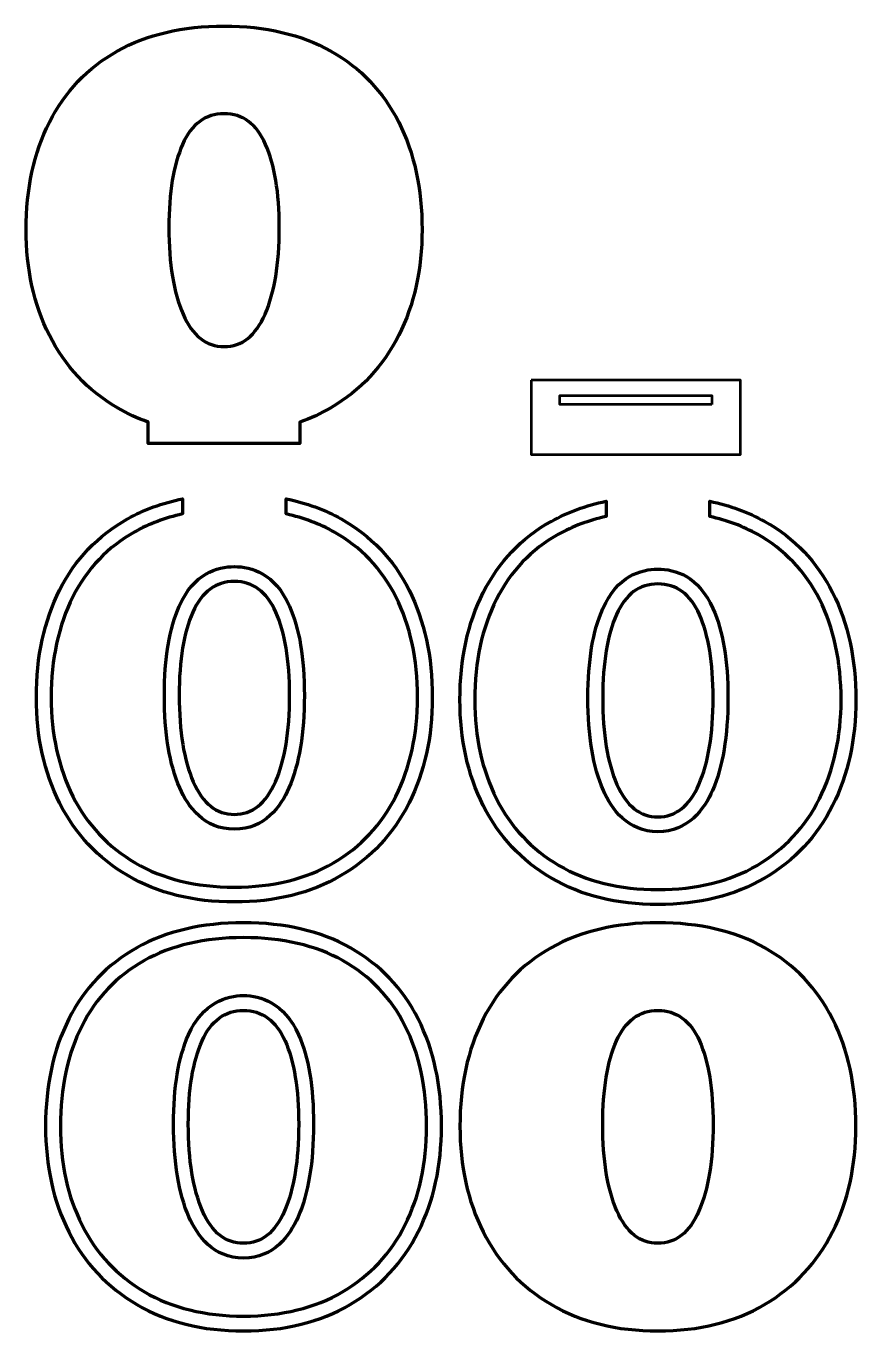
# Model space of a CAD drawing. Header units: inches. Extents: x 0.9 to 20.5, y 0.7 to 31.5.
import ezdxf

# ---------------------------------------------------------------- set-up
doc = ezdxf.new("R2010")
doc.units = ezdxf.units.IN
doc.header["$MEASUREMENT"] = 0
doc.layers.add('Layer 1', color=7, linetype='Continuous')

# ---------------------------------------------------------------- blocks, each defined once
blk = doc.blocks.new('block 2')
at = {"layer": 'Layer 1', "color": 7, "lineweight": 70, "true_color": 0xffffff}
for points, knots in [([(3.556, 1.308), (2.851, 1.723), (2.314, 2.295), (1.948, 3.024), (1.581, 3.754), (1.398, 4.585), (1.398, 5.518), (1.398, 6.482), (1.581, 7.327), (1.948, 8.053), (2.314, 8.778), (2.849, 9.338), (3.55, 9.733), (4.252, 10.128), (5.093, 10.325), (6.074, 10.325), (7.054, 10.325), (7.895, 10.128), (8.597, 9.733), (9.298, 9.338), (9.833, 8.778), (10.199, 8.053), (10.566, 7.327), (10.749, 6.482), (10.749, 5.518), (10.749, 4.585), (10.566, 3.754), (10.199, 3.024), (9.833, 2.295), (9.296, 1.723), (8.591, 1.308), (7.885, 0.894), (7.046, 0.686), (6.074, 0.686), (5.101, 0.686), (4.262, 0.894), (3.556, 1.308)], [0, 0, 0, 0, 1, 1, 1, 2, 2, 2, 3, 3, 3, 4, 4, 4, 5, 5, 5, 6, 6, 6, 7, 7, 7, 8, 8, 8, 9, 9, 9, 10, 10, 10, 11, 11, 11, 12, 12, 12, 12]), ([(6.074, 1.036), (5.169, 1.036), (4.381, 1.229), (3.734, 1.61), (3.09, 1.988), (2.595, 2.517), (2.261, 3.181), (1.92, 3.858), (1.748, 4.644), (1.748, 5.518), (1.748, 6.423), (1.92, 7.222), (2.26, 7.895), (2.593, 8.554), (3.085, 9.07), (3.722, 9.428), (4.367, 9.791), (5.158, 9.975), (6.074, 9.975), (6.989, 9.975), (7.78, 9.791), (8.425, 9.428), (9.062, 9.07), (9.554, 8.554), (9.887, 7.895), (10.227, 7.222), (10.399, 6.422), (10.399, 5.518), (10.399, 4.645), (10.227, 3.859), (9.887, 3.182), (9.552, 2.516), (9.057, 1.988), (8.414, 1.61), (7.766, 1.229), (6.979, 1.036), (6.074, 1.036)], [0, 0, 0, 0, 1, 1, 1, 2, 2, 2, 3, 3, 3, 4, 4, 4, 5, 5, 5, 6, 6, 6, 7, 7, 7, 8, 8, 8, 9, 9, 9, 10, 10, 10, 11, 11, 11, 12, 12, 12, 12]), ([(6.074, 8.606), (5.67, 8.606), (5.117, 8.445), (4.773, 7.675), (4.536, 7.143), (4.42, 6.452), (4.42, 5.566), (4.42, 4.668), (4.543, 3.932), (4.784, 3.38), (4.979, 2.936), (5.36, 2.405), (6.074, 2.405), (6.787, 2.405), (7.168, 2.935), (7.363, 3.38), (7.605, 3.933), (7.727, 4.668), (7.727, 5.566), (7.727, 6.452), (7.612, 7.143), (7.374, 7.675), (7.03, 8.445), (6.477, 8.606), (6.074, 8.606)], [0, 0, 0, 0, 1, 1, 1, 2, 2, 2, 3, 3, 3, 4, 4, 4, 5, 5, 5, 6, 6, 6, 7, 7, 7, 8, 8, 8, 8]), ([(7.042, 3.521), (7.265, 4.031), (7.377, 4.712), (7.377, 5.566), (7.377, 6.395), (7.269, 7.05), (7.054, 7.533), (6.839, 8.015), (6.512, 8.256), (6.074, 8.256), (5.635, 8.256), (5.308, 8.015), (5.093, 7.533), (4.878, 7.05), (4.77, 6.395), (4.77, 5.566), (4.77, 4.712), (4.882, 4.031), (5.105, 3.521), (5.328, 3.01), (5.651, 2.755), (6.074, 2.755), (6.496, 2.755), (6.819, 3.01), (7.042, 3.521)], [0, 0, 0, 0, 1, 1, 1, 2, 2, 2, 3, 3, 3, 4, 4, 4, 5, 5, 5, 6, 6, 6, 7, 7, 7, 8, 8, 8, 8])]:
    blk.add_open_spline(points, degree=3, knots=knots, dxfattribs=at)
blk = doc.blocks.new('block 3')
at = {"layer": 'Layer 1', "color": 7, "lineweight": 70, "true_color": 0xffffff}
for points, knots in [([(13.344, 1.308), (12.638, 1.723), (12.102, 2.295), (11.735, 3.024), (11.369, 3.754), (11.185, 4.585), (11.185, 5.518), (11.185, 6.482), (11.369, 7.327), (11.735, 8.053), (12.102, 8.778), (12.636, 9.338), (13.338, 9.733), (14.039, 10.128), (14.881, 10.325), (15.861, 10.325), (16.842, 10.325), (17.683, 10.128), (18.384, 9.733), (19.086, 9.338), (19.62, 8.778), (19.987, 8.053), (20.353, 7.327), (20.537, 6.482), (20.537, 5.518), (20.537, 4.585), (20.353, 3.754), (19.987, 3.024), (19.62, 2.295), (19.084, 1.723), (18.378, 1.308), (17.673, 0.894), (16.834, 0.686), (15.861, 0.686), (14.888, 0.686), (14.049, 0.894), (13.344, 1.308)], [0, 0, 0, 0, 1, 1, 1, 2, 2, 2, 3, 3, 3, 4, 4, 4, 5, 5, 5, 6, 6, 6, 7, 7, 7, 8, 8, 8, 9, 9, 9, 10, 10, 10, 11, 11, 11, 12, 12, 12, 12]), ([(16.83, 3.521), (17.053, 4.031), (17.165, 4.712), (17.165, 5.566), (17.165, 6.395), (17.057, 7.05), (16.842, 7.533), (16.626, 8.015), (16.299, 8.256), (15.861, 8.256), (15.423, 8.256), (15.096, 8.015), (14.881, 7.533), (14.665, 7.05), (14.558, 6.395), (14.558, 5.566), (14.558, 4.712), (14.669, 4.031), (14.892, 3.521), (15.116, 3.01), (15.438, 2.755), (15.861, 2.755), (16.284, 2.755), (16.606, 3.01), (16.83, 3.521)], [0, 0, 0, 0, 1, 1, 1, 2, 2, 2, 3, 3, 3, 4, 4, 4, 5, 5, 5, 6, 6, 6, 7, 7, 7, 8, 8, 8, 8])]:
    blk.add_open_spline(points, degree=3, knots=knots, dxfattribs=at)
blk = doc.blocks.new('block 4')
at = {"layer": 'Layer 1', "color": 7, "lineweight": 70, "true_color": 0xffffff}
for points, knots in [([(9.983, 18.183), (9.616, 18.908), (9.082, 19.468), (8.38, 19.863), (7.991, 20.082), (7.558, 20.24), (7.082, 20.338), (7.082, 20.338), (7.082, 19.979), (7.082, 19.979), (7.495, 19.888), (7.872, 19.747), (8.209, 19.558), (8.845, 19.2), (9.337, 18.684), (9.67, 18.025), (10.011, 17.352), (10.183, 16.552), (10.183, 15.647), (10.183, 14.774), (10.01, 13.988), (9.67, 13.311), (9.336, 12.646), (8.84, 12.117), (8.197, 11.74), (7.549, 11.359), (6.762, 11.166), (5.857, 11.166), (4.952, 11.166), (4.165, 11.359), (3.517, 11.74), (2.874, 12.118), (2.378, 12.646), (2.044, 13.311), (1.704, 13.988), (1.531, 14.774), (1.531, 15.647), (1.531, 16.552), (1.704, 17.352), (2.044, 18.025), (2.377, 18.684), (2.869, 19.2), (3.505, 19.558), (3.842, 19.747), (4.219, 19.888), (4.632, 19.979), (4.632, 19.979), (4.632, 20.338), (4.632, 20.338), (4.156, 20.24), (3.723, 20.082), (3.334, 19.863), (2.632, 19.468), (2.098, 18.908), (1.731, 18.183), (1.365, 17.457), (1.181, 16.612), (1.181, 15.647), (1.181, 14.715), (1.365, 13.883), (1.731, 13.154), (2.098, 12.425), (2.634, 11.852), (3.34, 11.438), (4.045, 11.023), (4.884, 10.816), (5.857, 10.816), (6.83, 10.816), (7.669, 11.023), (8.374, 11.438), (9.08, 11.852), (9.616, 12.425), (9.983, 13.154), (10.349, 13.883), (10.533, 14.715), (10.533, 15.647), (10.533, 16.612), (10.349, 17.457), (9.983, 18.183)], [0, 0, 0, 0, 1, 1, 1, 2, 2, 2, 3, 3, 3, 4, 4, 4, 5, 5, 5, 6, 6, 6, 7, 7, 7, 8, 8, 8, 9, 9, 9, 10, 10, 10, 11, 11, 11, 12, 12, 12, 13, 13, 13, 14, 14, 14, 15, 15, 15, 16, 16, 16, 17, 17, 17, 18, 18, 18, 19, 19, 19, 20, 20, 20, 21, 21, 21, 22, 22, 22, 23, 23, 23, 24, 24, 24, 25, 25, 25, 26, 26, 26, 26]), ([(4.204, 15.695), (4.204, 14.797), (4.326, 14.062), (4.568, 13.51), (4.762, 13.065), (5.144, 12.535), (5.857, 12.535), (6.57, 12.535), (6.952, 13.065), (7.146, 13.51), (7.388, 14.063), (7.511, 14.798), (7.511, 15.695), (7.511, 16.582), (7.395, 17.272), (7.157, 17.805), (6.814, 18.574), (6.261, 18.736), (5.857, 18.736), (5.453, 18.736), (4.9, 18.574), (4.557, 17.805), (4.319, 17.272), (4.204, 16.582), (4.204, 15.695)], [0, 0, 0, 0, 1, 1, 1, 2, 2, 2, 3, 3, 3, 4, 4, 4, 5, 5, 5, 6, 6, 6, 7, 7, 7, 8, 8, 8, 8]), ([(5.857, 18.386), (6.295, 18.386), (6.622, 18.145), (6.838, 17.662), (7.053, 17.18), (7.161, 16.524), (7.161, 15.695), (7.161, 14.842), (7.049, 14.16), (6.826, 13.65), (6.602, 13.14), (6.28, 12.885), (5.857, 12.885), (5.434, 12.885), (5.112, 13.14), (4.888, 13.65), (4.665, 14.16), (4.554, 14.842), (4.554, 15.695), (4.554, 16.524), (4.661, 17.18), (4.877, 17.662), (5.092, 18.145), (5.419, 18.386), (5.857, 18.386)], [0, 0, 0, 0, 1, 1, 1, 2, 2, 2, 3, 3, 3, 4, 4, 4, 5, 5, 5, 6, 6, 6, 7, 7, 7, 8, 8, 8, 8])]:
    blk.add_open_spline(points, degree=3, knots=knots, dxfattribs=at)
blk = doc.blocks.new('block 5')
at = {"layer": 'Layer 1', "color": 7, "lineweight": 70, "true_color": 0xffffff}
for points, knots in [([(19.987, 18.124), (19.62, 18.849), (19.086, 19.41), (18.384, 19.804), (17.995, 20.023), (17.562, 20.182), (17.086, 20.279), (17.086, 20.279), (17.086, 19.92), (17.086, 19.92), (17.499, 19.829), (17.876, 19.689), (18.213, 19.499), (18.849, 19.141), (19.341, 18.625), (19.675, 17.966), (20.015, 17.293), (20.187, 16.493), (20.187, 15.589), (20.187, 14.716), (20.014, 13.93), (19.674, 13.253), (19.34, 12.588), (18.844, 12.059), (18.201, 11.681), (17.553, 11.301), (16.766, 11.108), (15.861, 11.108), (14.956, 11.108), (14.169, 11.301), (13.521, 11.681), (12.878, 12.059), (12.382, 12.588), (12.048, 13.253), (11.708, 13.929), (11.535, 14.715), (11.535, 15.589), (11.535, 16.494), (11.708, 17.293), (12.048, 17.966), (12.381, 18.625), (12.873, 19.141), (13.509, 19.499), (13.846, 19.689), (14.223, 19.829), (14.636, 19.92), (14.636, 19.92), (14.636, 20.279), (14.636, 20.279), (14.16, 20.182), (13.727, 20.023), (13.338, 19.804), (12.636, 19.41), (12.102, 18.849), (11.735, 18.124), (11.369, 17.398), (11.185, 16.553), (11.185, 15.589), (11.185, 14.656), (11.369, 13.825), (11.735, 13.095), (12.102, 12.366), (12.638, 11.794), (13.344, 11.379), (14.049, 10.965), (14.888, 10.758), (15.861, 10.758), (16.834, 10.758), (17.673, 10.965), (18.378, 11.379), (19.084, 11.794), (19.62, 12.366), (19.987, 13.095), (20.353, 13.825), (20.537, 14.656), (20.537, 15.589), (20.537, 16.553), (20.353, 17.398), (19.987, 18.124)], [0, 0, 0, 0, 1, 1, 1, 2, 2, 2, 3, 3, 3, 4, 4, 4, 5, 5, 5, 6, 6, 6, 7, 7, 7, 8, 8, 8, 9, 9, 9, 10, 10, 10, 11, 11, 11, 12, 12, 12, 13, 13, 13, 14, 14, 14, 15, 15, 15, 16, 16, 16, 17, 17, 17, 18, 18, 18, 19, 19, 19, 20, 20, 20, 21, 21, 21, 22, 22, 22, 23, 23, 23, 24, 24, 24, 25, 25, 25, 26, 26, 26, 26]), ([(14.208, 15.637), (14.208, 14.739), (14.33, 14.004), (14.572, 13.451), (14.766, 13.007), (15.148, 12.476), (15.861, 12.476), (16.574, 12.476), (16.956, 13.007), (17.15, 13.451), (17.392, 14.004), (17.515, 14.739), (17.515, 15.637), (17.515, 16.524), (17.399, 17.214), (17.161, 17.746), (16.818, 18.516), (16.265, 18.677), (15.861, 18.677), (15.457, 18.677), (14.904, 18.516), (14.561, 17.746), (14.323, 17.214), (14.208, 16.524), (14.208, 15.637)], [0, 0, 0, 0, 1, 1, 1, 2, 2, 2, 3, 3, 3, 4, 4, 4, 5, 5, 5, 6, 6, 6, 7, 7, 7, 8, 8, 8, 8]), ([(15.861, 18.327), (16.299, 18.327), (16.626, 18.086), (16.842, 17.604), (17.057, 17.121), (17.165, 16.466), (17.165, 15.637), (17.165, 14.783), (17.053, 14.102), (16.83, 13.592), (16.606, 13.081), (16.284, 12.826), (15.861, 12.826), (15.438, 12.826), (15.116, 13.081), (14.893, 13.592), (14.669, 14.102), (14.558, 14.783), (14.558, 15.637), (14.558, 16.466), (14.665, 17.121), (14.881, 17.604), (15.096, 18.086), (15.423, 18.327), (15.861, 18.327)], [0, 0, 0, 0, 1, 1, 1, 2, 2, 2, 3, 3, 3, 4, 4, 4, 5, 5, 5, 6, 6, 6, 7, 7, 7, 8, 8, 8, 8])]:
    blk.add_open_spline(points, degree=3, knots=knots, dxfattribs=at)

msp = doc.modelspace()

# ---------------------------------------------------------------- linework, layer by layer
at = {"layer": 'Layer 1', "color": 7, "lineweight": 53, "true_color": 0xffffff}
for points in [[(12.866, 23.142), (12.866, 21.385), (17.813, 21.385), (17.813, 23.142), (12.866, 23.142)], [(17.135, 22.565), (13.547, 22.565), (13.547, 22.775), (17.135, 22.775), (17.135, 22.565)]]:
    msp.add_lwpolyline(points, dxfattribs=at)
at = {"layer": 'Layer 1', "color": 7, "lineweight": 70, "true_color": 0xffffff}
for points, knots in [([(9.74, 29.229), (9.373, 29.955), (8.839, 30.515), (8.138, 30.91), (7.436, 31.304), (6.595, 31.502), (5.614, 31.502), (4.634, 31.502), (3.792, 31.304), (3.091, 30.91), (2.389, 30.515), (1.855, 29.955), (1.489, 29.229), (1.122, 28.504), (0.938, 27.659), (0.938, 26.694), (0.938, 25.761), (1.122, 24.93), (1.489, 24.201), (1.855, 23.471), (2.391, 22.899), (3.097, 22.485), (3.325, 22.351), (3.566, 22.239), (3.821, 22.149), (3.821, 22.149), (3.821, 21.647), (3.821, 21.647), (3.821, 21.647), (7.407, 21.647), (7.407, 21.647), (7.407, 21.647), (7.407, 22.149), (7.407, 22.149), (7.663, 22.239), (7.904, 22.351), (8.132, 22.485), (8.837, 22.899), (9.373, 23.471), (9.74, 24.201), (10.107, 24.93), (10.29, 25.761), (10.29, 26.694), (10.29, 27.659), (10.107, 28.504), (9.74, 29.229)], [0, 0, 0, 0, 1, 1, 1, 2, 2, 2, 3, 3, 3, 4, 4, 4, 5, 5, 5, 6, 6, 6, 7, 7, 7, 8, 8, 8, 9, 9, 9, 10, 10, 10, 11, 11, 11, 12, 12, 12, 13, 13, 13, 14, 14, 14, 15, 15, 15, 15]), ([(4.634, 28.709), (4.849, 29.192), (5.176, 29.433), (5.614, 29.433), (6.053, 29.433), (6.38, 29.192), (6.595, 28.709), (6.81, 28.227), (6.918, 27.571), (6.918, 26.742), (6.918, 25.889), (6.806, 25.207), (6.583, 24.697), (6.36, 24.187), (6.037, 23.932), (5.614, 23.932), (5.192, 23.932), (4.869, 24.187), (4.646, 24.697), (4.422, 25.207), (4.311, 25.889), (4.311, 26.742), (4.311, 27.571), (4.418, 28.227), (4.634, 28.709)], [0, 0, 0, 0, 1, 1, 1, 2, 2, 2, 3, 3, 3, 4, 4, 4, 5, 5, 5, 6, 6, 6, 7, 7, 7, 8, 8, 8, 8])]:
    msp.add_open_spline(points, degree=3, knots=knots, dxfattribs=at)

# ---------------------------------------------------------------- block references
at = {"layer": 'Layer 1'}
for name in ['block 4', 'block 5', 'block 2', 'block 3']:
    msp.add_blockref(name, (0, 0), dxfattribs=at)

doc.saveas('drawing.dxf')
